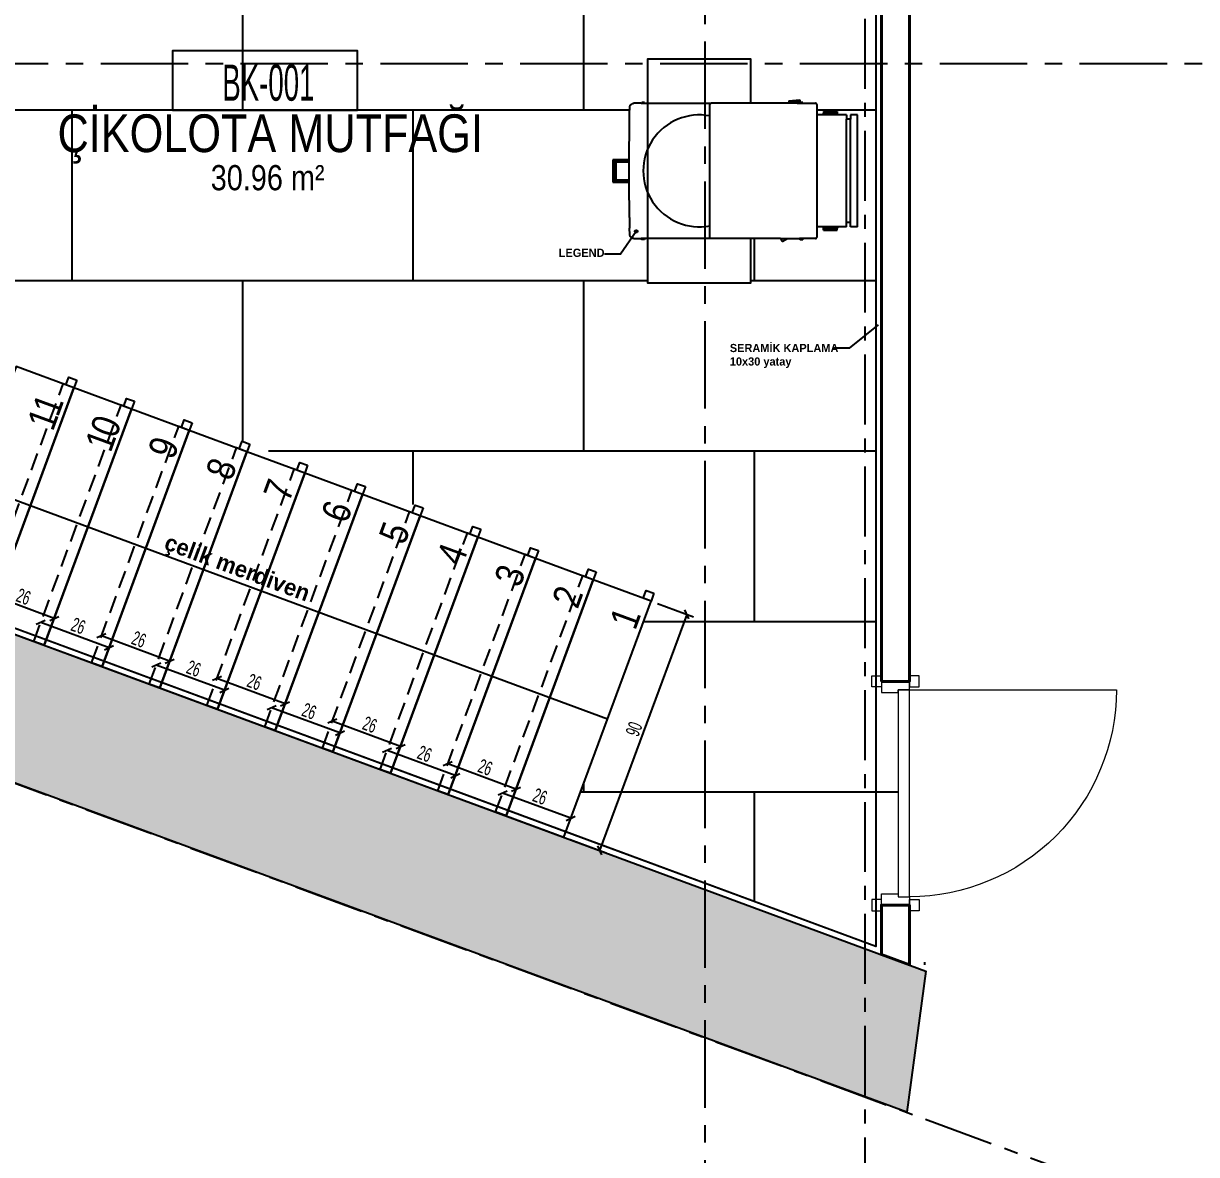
# Model space of a CAD drawing. Header units: millimetres. Extents: x 933584 to 974011, y 4545988 to 4553664.
# Drawn here: x 954437.1 to 954856.5, y 4548949.3 to 4549353.8 of the extents above; entities that cross this region are included whole.
import ezdxf
from ezdxf.enums import TextEntityAlignment as Align

# ---------------------------------------------------------------- set-up
doc = ezdxf.new("R2010")
doc.units = ezdxf.units.MM
doc.set_wipeout_variables(frame=1)
doc.header["$PDMODE"] = 35
for name, pattern in [('568_AVN_KES_01$0$HIDDEN', [0.375, 0.25, -0.125]), ('CENTER', [2, 1.25, -0.25, 0.25, -0.25]), ('DOT2', [3.175, 0, -3.175]), ('HIDDEN', [9.525, 6.35, -3.175])]:
    doc.linetypes.add(name, pattern=pattern)
doc.layers.get('0').update_dxf_attribs({"color": 255})
doc.layers.get('Defpoints').update_dxf_attribs({"color": 8})
for name, color, linetype in [('0-CSX-CXS_20', 14, 'CENTER'), ('0-DMS-50', 143, 'Continuous'), ('0-HSL-HTC_200', 1, 'Continuous'), ('0-HSL-SLD', 252, 'Continuous'), ('0-LNS-SLN', 6, 'Continuous'), ('0-LNS-SPL', 13, '568_AVN_KES_01$0$HIDDEN'), ('0-LNS-VLF', 11, 'Continuous'), ('0-TXT-NRS', 6, 'Continuous'), ('0-TXT-NXS', 7, 'Continuous'), ('0-TXT-PBX', 6, 'Continuous'), ('0-TXT-PTX_50', 8, 'Continuous'), ('0-TXT-XBX_20', 3, 'Continuous'), ('2-SPS-RCN', 2, 'Continuous'), ('7-DCR-FRN', 8, 'Continuous')]:
    doc.layers.add(name, color=color, linetype=linetype)
doc.layers.add('2-SPS-IBW', color=5, linetype='Continuous', lineweight=40)
doc.layers.add('3-OPN-WDR', color=4, linetype='Continuous', lineweight=18)
doc.styles.add('139_UYG_PLN$0$Dumankaya_fikirtepe_VAZIYET_PLANI$0$Standard', font='arial.ttf')
doc.styles.add('Century Gothic_B_3', font='GOTHICB.TTF', dxfattribs={"height": 4})
doc.styles.add('dim_romans_50', font='swissl.ttf', dxfattribs={"width": 0.6, "height": 5})
doc.styles.add('MAHAL YAZISI', font='ARIALN.TTF', dxfattribs={"width": 0.8})
doc.styles.get("Standard").update_dxf_attribs({"font": 'times.ttf'})
doc.dimstyles.new('ONK_dim 1_50', dxfattribs={"dimscale": 5, "dimtxt": 4, "dimasz": 0.5, "dimexe": 0.5, "dimexo": 0.5, "dimgap": 0.2, "dimtad": 1, "dimdec": 1, "dimrnd": 0.5, "dimzin": 9, "dimtxsty": 'dim_romans_50', "dimblk": 'OBLIQUE', "dimcen": 1, "dimclre": 256, "dimclrt": 256, "dimazin": 2, "dimtfac": 1, "dimtdec": 1, "dimtix": 1, "dimtmove": 2, "dimatfit": 3, "dimldrblk": 'OBLIQUE', "dimfxl": 3, "dimfxlon": 1, "dimarcsym": 0})

# ---------------------------------------------------------------- blocks, each defined once
blk = doc.blocks.new('ZVBXCB')
at = {"layer": '0-CSX-CXS_20', "ltscale": 20}
for points in [[(933137.86, 4549835.4), (933137.86, 4548420.65)], [(932221.52, 4549308.24), (933780.76, 4548732.71)]]:
    blk.add_lwpolyline(points, dxfattribs=at)
blk = doc.blocks.new('MAHAL_KODU')
at = {"layer": '0-TXT-PTX_50'}
for tag, height, p in [('MEKAN_ADI', 0.3, (0, -0.65)), ('ALAN', 0.2, (0, -0.95))]:
    blk.add_attdef(tag, text='', height=height, dxfattribs=at).set_placement(p, align=Align.MIDDLE_CENTER)
at = {"linetype": 'DOT2', "ltscale": 10000}
blk.add_wipeout([(-0.7483, 0.0489), (0.7207, 0.0489), (0.722, -0.4231), (-0.7515, -0.4251)], dxfattribs=at)
at = {"layer": '0-TXT-PBX'}
blk.add_lwpolyline([(-0.7483, -0.4219), (0.7207, -0.4219), (0.7207, 0.0489), (-0.7483, 0.0489)], close=True, dxfattribs=at)
at = {"layer": '0-TXT-PTX_50'}
blk.add_attdef('MAHAL_KODU', text='', height=0.3, dxfattribs=at).set_placement((0, -0.2), align=Align.MIDDLE_CENTER)
blk = doc.blocks.new('FDSVBDVBDZVB')
at = {"layer": '0-HSL-HTC_200'}
h = blk.add_hatch(dxfattribs=at)
h.set_pattern_fill('ANSI33', color=256)
h.set_pattern_definition([(45, (935939.6384, 4550274.5564), (-4.490128, 4.490128), []), (45, (935944.1285, 4550274.5564), (-4.490128, 4.490128), [3.175, -1.5875])])
h.paths.add_polyline_path([(940055.3, 4549338.01), (940072.62, 4549384.92), (940702.02, 4549152.33), (940695.25, 4549101.8)])
at = {"layer": '2-SPS-RCN'}
blk.add_lwpolyline([(940055.3, 4549338.01), (940072.62, 4549384.92), (940702.02, 4549152.33), (940695.25, 4549101.8), (940055.3, 4549338.01)], dxfattribs=at)
blk = doc.blocks.new('fdbxcbxb')
at = {"layer": '0-LNS-SLN', "linetype": 'HIDDEN'}
blk.add_lwpolyline([(936147.2, 4550487.53), (936178.39, 4550571.95)], dxfattribs=at)
at = {"layer": '0-LNS-SLN'}
blk.add_lwpolyline([(936150.95, 4550486.14), (936171.58, 4550478.51), (936202.78, 4550562.93), (936182.15, 4550570.56)], close=True, dxfattribs=at)
for points in [[(936182.15, 4550570.56), (936178.39, 4550571.95)], [(936150.95, 4550486.14), (936147.2, 4550487.53)]]:
    blk.add_lwpolyline(points, dxfattribs=at)
blk = doc.blocks.new('_Oblique')
at = {"color": 0, "linetype": 'ByBlock', "lineweight": -2}
blk.add_line((-0.5, -0.5), (0.5, 0.5), dxfattribs=at)
blk = doc.blocks.new('*D1820')
at = {"layer": '0-DMS-50', "lineweight": -2}
for p, q in [((954663.8, 4549146.36), (954676.61, 4549141.63)), ((954632.61, 4549061.94), (954645.42, 4549057.21))]:
    blk.add_line(p, q, dxfattribs=at)
at = {"layer": '0-DMS-50', "color": 0, "lineweight": -2}
blk.add_line((954674.27, 4549142.49), (954643.07, 4549058.07), dxfattribs=at)
at = {"layer": 'Defpoints', "color": 0}
for p in [(954661.46, 4549147.23), (954630.26, 4549062.81), (954643.07, 4549058.07)]:
    blk.add_point(p, dxfattribs=at)
at = {"layer": '0-DMS-50', "color": 0, "linetype": 'ByBlock', "lineweight": -2, "xscale": 2.5, "yscale": 2.5, "zscale": 2.5}
for p, rotation in [((954674.27, 4549142.49), 69.71819437948898), ((954643.07, 4549058.07), 249.7181943794889)]:
    blk.add_blockref('_Oblique', p, dxfattribs=dict(at, rotation=rotation))
at = {"layer": '0-DMS-50', "insert": (954655.39, 4549101.5), "char_height": 5, "attachment_point": 5, "rotation": 69.7182, "style": 'dim_romans_50'}
blk.add_mtext('90', dxfattribs=at)
blk = doc.blocks.new('*D1832')
at = {"layer": '0-DMS-50', "color": 0, "lineweight": -2}
blk.add_line((954632.76, 4549069.58), (954608.38, 4549078.59), dxfattribs=at)
at = {"layer": '0-DMS-50', "lineweight": -2}
for p, q in [((954607.51, 4549076.25), (954607.51, 4549076.25)), ((954631.9, 4549067.23), (954631.9, 4549067.23))]:
    blk.add_line(p, q, dxfattribs=at)
at = {"layer": 'Defpoints', "color": 0}
for p in [(954608.38, 4549078.59), (954608.38, 4549078.59), (954632.76, 4549069.58)]:
    blk.add_point(p, dxfattribs=at)
at = {"layer": '0-DMS-50', "color": 0, "linetype": 'ByBlock', "lineweight": -2, "xscale": 2.5, "yscale": 2.5, "zscale": 2.5}
for p, rotation in [((954608.38, 4549078.59), 159.718194379561), ((954632.76, 4549069.58), 339.718194379561)]:
    blk.add_blockref('_Oblique', p, dxfattribs=dict(at, rotation=rotation))
at = {"layer": '0-DMS-50', "insert": (954621.78, 4549077.37), "char_height": 5, "attachment_point": 5, "rotation": 339.7182, "style": 'dim_romans_50'}
blk.add_mtext('26', dxfattribs=at)
blk = doc.blocks.new('*D1833')
at = {"layer": '0-DMS-50', "lineweight": -2}
for p, q in [((954587.91, 4549086.69), (954587.91, 4549086.69)), ((954612.3, 4549077.67), (954612.3, 4549077.67))]:
    blk.add_line(p, q, dxfattribs=at)
at = {"layer": '0-DMS-50', "color": 0, "lineweight": -2}
blk.add_line((954613.17, 4549080.02), (954588.78, 4549089.03), dxfattribs=at)
at = {"layer": 'Defpoints', "color": 0}
for p in [(954588.78, 4549089.03), (954588.78, 4549089.03), (954613.17, 4549080.02)]:
    blk.add_point(p, dxfattribs=at)
at = {"layer": '0-DMS-50', "color": 0, "linetype": 'ByBlock', "lineweight": -2, "xscale": 2.5, "yscale": 2.5, "zscale": 2.5}
for p, rotation in [((954588.78, 4549089.03), 159.718194096898), ((954613.17, 4549080.02), 339.718194096898)]:
    blk.add_blockref('_Oblique', p, dxfattribs=dict(at, rotation=rotation))
at = {"layer": '0-DMS-50', "insert": (954602.19, 4549087.81), "char_height": 5, "attachment_point": 5, "rotation": 339.7182, "style": 'dim_romans_50'}
blk.add_mtext('26', dxfattribs=at)
blk = doc.blocks.new('*D1834')
at = {"layer": '0-DMS-50', "color": 0, "lineweight": -2}
blk.add_line((954571.9, 4549095.27), (954547.51, 4549104.28), dxfattribs=at)
at = {"layer": '0-DMS-50', "lineweight": -2}
for p, q in [((954546.64, 4549101.94), (954546.64, 4549101.94)), ((954571.03, 4549092.93), (954571.03, 4549092.93))]:
    blk.add_line(p, q, dxfattribs=at)
at = {"layer": 'Defpoints', "color": 0}
for p in [(954547.51, 4549104.28), (954547.51, 4549104.28), (954571.9, 4549095.27)]:
    blk.add_point(p, dxfattribs=at)
at = {"layer": '0-DMS-50', "color": 0, "linetype": 'ByBlock', "lineweight": -2, "xscale": 2.5, "yscale": 2.5, "zscale": 2.5}
for p, rotation in [((954547.51, 4549104.28), 159.718194096898), ((954571.9, 4549095.27), 339.718194096898)]:
    blk.add_blockref('_Oblique', p, dxfattribs=dict(at, rotation=rotation))
at = {"layer": '0-DMS-50', "insert": (954560.92, 4549103.06), "char_height": 5, "attachment_point": 5, "rotation": 339.7182, "style": 'dim_romans_50'}
blk.add_mtext('26', dxfattribs=at)
blk = doc.blocks.new('*D1835')
at = {"layer": '0-DMS-50', "lineweight": -2}
for p, q in [((954524.97, 4549106.75), (954524.97, 4549106.75)), ((954549.35, 4549097.74), (954549.35, 4549097.74))]:
    blk.add_line(p, q, dxfattribs=at)
at = {"layer": '0-DMS-50', "color": 0, "lineweight": -2}
blk.add_line((954550.22, 4549100.08), (954525.83, 4549109.1), dxfattribs=at)
at = {"layer": 'Defpoints', "color": 0}
for p in [(954525.83, 4549109.1), (954525.83, 4549109.1), (954550.22, 4549100.08)]:
    blk.add_point(p, dxfattribs=at)
at = {"layer": '0-DMS-50', "color": 0, "linetype": 'ByBlock', "lineweight": -2, "xscale": 2.5, "yscale": 2.5, "zscale": 2.5}
for p, rotation in [((954525.83, 4549109.1), 159.718194379561), ((954550.22, 4549100.08), 339.718194379561)]:
    blk.add_blockref('_Oblique', p, dxfattribs=dict(at, rotation=rotation))
at = {"layer": '0-DMS-50', "insert": (954539.24, 4549107.87), "char_height": 5, "attachment_point": 5, "rotation": 339.7182, "style": 'dim_romans_50'}
blk.add_mtext('26', dxfattribs=at)
blk = doc.blocks.new('*D1836')
at = {"layer": '0-DMS-50', "color": 0, "lineweight": -2}
blk.add_line((954530.62, 4549110.52), (954506.24, 4549119.54), dxfattribs=at)
at = {"layer": '0-DMS-50', "lineweight": -2}
for p, q in [((954505.37, 4549117.19), (954505.37, 4549117.19)), ((954529.76, 4549108.18), (954529.76, 4549108.18))]:
    blk.add_line(p, q, dxfattribs=at)
at = {"layer": 'Defpoints', "color": 0}
for p in [(954506.24, 4549119.54), (954506.24, 4549119.54), (954530.62, 4549110.52)]:
    blk.add_point(p, dxfattribs=at)
at = {"layer": '0-DMS-50', "color": 0, "linetype": 'ByBlock', "lineweight": -2, "xscale": 2.5, "yscale": 2.5, "zscale": 2.5}
for p, rotation in [((954506.24, 4549119.54), 159.718194096898), ((954530.62, 4549110.52), 339.718194096898)]:
    blk.add_blockref('_Oblique', p, dxfattribs=dict(at, rotation=rotation))
at = {"layer": '0-DMS-50', "insert": (954519.64, 4549118.31), "char_height": 5, "attachment_point": 5, "rotation": 339.7182, "style": 'dim_romans_50'}
blk.add_mtext('26', dxfattribs=at)
blk = doc.blocks.new('*D1837')
at = {"layer": '0-DMS-50', "color": 0, "lineweight": -2}
blk.add_line((954508.95, 4549115.34), (954484.56, 4549124.35), dxfattribs=at)
at = {"layer": '0-DMS-50', "lineweight": -2}
for p, q in [((954483.69, 4549122), (954483.69, 4549122)), ((954508.08, 4549112.99), (954508.08, 4549112.99))]:
    blk.add_line(p, q, dxfattribs=at)
at = {"layer": 'Defpoints', "color": 0}
for p in [(954484.56, 4549124.35), (954484.56, 4549124.35), (954508.95, 4549115.34)]:
    blk.add_point(p, dxfattribs=at)
at = {"layer": '0-DMS-50', "color": 0, "linetype": 'ByBlock', "lineweight": -2, "xscale": 2.5, "yscale": 2.5, "zscale": 2.5}
for p, rotation in [((954484.56, 4549124.35), 159.718194379561), ((954508.95, 4549115.34), 339.718194379561)]:
    blk.add_blockref('_Oblique', p, dxfattribs=dict(at, rotation=rotation))
at = {"layer": '0-DMS-50', "insert": (954497.97, 4549123.12), "char_height": 5, "attachment_point": 5, "rotation": 339.7182, "style": 'dim_romans_50'}
blk.add_mtext('26', dxfattribs=at)
blk = doc.blocks.new('*D1838')
at = {"layer": '0-DMS-50', "lineweight": -2}
for p, q in [((954464.1, 4549132.44), (954464.1, 4549132.44)), ((954488.49, 4549123.43), (954488.49, 4549123.43))]:
    blk.add_line(p, q, dxfattribs=at)
at = {"layer": '0-DMS-50', "color": 0, "lineweight": -2}
blk.add_line((954489.35, 4549125.78), (954464.96, 4549134.79), dxfattribs=at)
at = {"layer": 'Defpoints', "color": 0}
for p in [(954464.96, 4549134.79), (954464.96, 4549134.79), (954489.35, 4549125.78)]:
    blk.add_point(p, dxfattribs=at)
at = {"layer": '0-DMS-50', "color": 0, "linetype": 'ByBlock', "lineweight": -2, "xscale": 2.5, "yscale": 2.5, "zscale": 2.5}
for p, rotation in [((954464.96, 4549134.79), 159.718194096898), ((954489.35, 4549125.78), 339.718194096898)]:
    blk.add_blockref('_Oblique', p, dxfattribs=dict(at, rotation=rotation))
at = {"layer": '0-DMS-50', "insert": (954478.37, 4549133.56), "char_height": 5, "attachment_point": 5, "rotation": 339.7182, "style": 'dim_romans_50'}
blk.add_mtext('26', dxfattribs=at)
blk = doc.blocks.new('*D1839')
at = {"layer": '0-DMS-50', "lineweight": -2}
for p, q in [((954442.42, 4549137.25), (954442.42, 4549137.25)), ((954466.81, 4549128.24), (954466.81, 4549128.24))]:
    blk.add_line(p, q, dxfattribs=at)
at = {"layer": '0-DMS-50', "color": 0, "lineweight": -2}
blk.add_line((954467.68, 4549130.59), (954443.29, 4549139.6), dxfattribs=at)
at = {"layer": 'Defpoints', "color": 0}
for p in [(954443.29, 4549139.6), (954443.29, 4549139.6), (954467.68, 4549130.59)]:
    blk.add_point(p, dxfattribs=at)
at = {"layer": '0-DMS-50', "color": 0, "linetype": 'ByBlock', "lineweight": -2, "xscale": 2.5, "yscale": 2.5, "zscale": 2.5}
for p, rotation in [((954443.29, 4549139.6), 159.718194379561), ((954467.68, 4549130.59), 339.718194379561)]:
    blk.add_blockref('_Oblique', p, dxfattribs=dict(at, rotation=rotation))
at = {"layer": '0-DMS-50', "insert": (954456.7, 4549138.38), "char_height": 5, "attachment_point": 5, "rotation": 339.7182, "style": 'dim_romans_50'}
blk.add_mtext('26', dxfattribs=at)
blk = doc.blocks.new('*D1840')
at = {"layer": '0-DMS-50', "color": 0, "lineweight": -2}
blk.add_line((954448.08, 4549141.03), (954423.69, 4549150.04), dxfattribs=at)
at = {"layer": '0-DMS-50', "lineweight": -2}
for p, q in [((954422.83, 4549147.69), (954422.83, 4549147.69)), ((954447.21, 4549138.68), (954447.21, 4549138.68))]:
    blk.add_line(p, q, dxfattribs=at)
at = {"layer": 'Defpoints', "color": 0}
for p in [(954423.69, 4549150.04), (954423.69, 4549150.04), (954448.08, 4549141.03)]:
    blk.add_point(p, dxfattribs=at)
at = {"layer": '0-DMS-50', "color": 0, "linetype": 'ByBlock', "lineweight": -2, "xscale": 2.5, "yscale": 2.5, "zscale": 2.5}
for p, rotation in [((954423.69, 4549150.04), 159.718194096898), ((954448.08, 4549141.03), 339.718194096898)]:
    blk.add_blockref('_Oblique', p, dxfattribs=dict(at, rotation=rotation))
at = {"layer": '0-DMS-50', "insert": (954437.1, 4549148.82), "char_height": 5, "attachment_point": 5, "rotation": 339.7182, "style": 'dim_romans_50'}
blk.add_mtext('26', dxfattribs=at)
blk = doc.blocks.new('*D1854')
at = {"layer": '0-DMS-50', "lineweight": -2}
for p, q in [((954566.24, 4549091.5), (954566.24, 4549091.5)), ((954590.63, 4549082.49), (954590.63, 4549082.49))]:
    blk.add_line(p, q, dxfattribs=at)
at = {"layer": '0-DMS-50', "color": 0, "lineweight": -2}
blk.add_line((954591.49, 4549084.83), (954567.1, 4549093.84), dxfattribs=at)
at = {"layer": 'Defpoints', "color": 0}
for p in [(954567.1, 4549093.84), (954567.1, 4549093.84), (954591.49, 4549084.83)]:
    blk.add_point(p, dxfattribs=at)
at = {"layer": '0-DMS-50', "color": 0, "linetype": 'ByBlock', "lineweight": -2, "xscale": 2.5, "yscale": 2.5, "zscale": 2.5}
for p, rotation in [((954567.1, 4549093.84), 159.718194379561), ((954591.49, 4549084.83), 339.718194379561)]:
    blk.add_blockref('_Oblique', p, dxfattribs=dict(at, rotation=rotation))
at = {"layer": '0-DMS-50', "insert": (954580.51, 4549092.62), "char_height": 5, "attachment_point": 5, "rotation": 339.7182, "style": 'dim_romans_50'}
blk.add_mtext('26', dxfattribs=at)
blk = doc.blocks.new('kapı_multi1')
at = {"color": 8}
blk.add_lwpolyline([(3, 0), (3, 74, -0.414214), (77, 0, -1)], format="xyb", dxfattribs=at)
for points in [[(2, 3.5), (-2, 3.5), (-2, 0), (2, 0)], [(0, -10), (4, -10), (4, -4), (3, -4), (3, 0), (0, 0)], [(77, -4), (77, 0), (3, 0), (3, -4)], [(80, -10), (76, -10), (76, -4), (77, -4), (77, 0), (80, 0)], [(78, 3.5), (82, 3.5), (82, 0), (78, 0)], [(2, -13.5), (-2, -13.5), (-2, -10), (2, -10)], [(78, -13.5), (82, -13.5), (82, -10), (78, -10)]]:
    blk.add_lwpolyline(points, close=True)
blk = doc.blocks.new('cbxcbb')
at = {"layer": '0-HSL-SLD', "linetype": 'Continuous'}
for p, q in [((954637.44, 4547322.88), (954637.44, 4547383.84)), ((954515.52, 4547322.88), (954515.52, 4547377.44)), ((954361.94, 4547322.88), (954653.82, 4547322.88)), ((954454.56, 4547261.92), (954454.56, 4547322.88)), ((954576.48, 4547261.92), (954576.48, 4547322.88)), ((954720.8, 4547322.88), (954741.85, 4547322.88)), ((954698.4, 4547261.92), (954698.4, 4547276.89)), ((954361.94, 4547261.92), (954660.18, 4547261.92)), ((954515.52, 4547204.36), (954515.52, 4547261.92)), ((954637.44, 4547200.96), (954637.44, 4547261.92)), ((954697.18, 4547261.92), (954741.85, 4547261.92)), ((954524.72, 4547200.96), (954741.85, 4547200.96)), ((954576.48, 4547181.83), (954576.48, 4547200.96)), ((954698.4, 4547140), (954698.4, 4547200.96)), ((954658.79, 4547140), (954741.85, 4547140)), ((954637.44, 4547079.04), (954637.44, 4547082.23)), ((954636.26, 4547079.04), (954749.85, 4547079.04)), ((954698.4, 4547039.76), (954698.4, 4547079.04)), ((954759.36, 4547017.23), (954759.36, 4547018.08))]:
    blk.add_line(p, q, dxfattribs=at)
blk = doc.blocks.new('CVBXCBV')
at = {"linetype": 'CENTER', "ltscale": 25}
blk.add_lwpolyline([(937701.09, 4551339.49), (936057.32, 4551339.49)], dxfattribs=at)
blk = doc.blocks.new('CXVBXCBXCB')
at = {"linetype": 'CENTER', "ltscale": 25}
blk.add_lwpolyline([(936604.05, 4552635.39), (936604.05, 4551251.6)], dxfattribs=at)

msp = doc.modelspace()

# ---------------------------------------------------------------- hatches: boundary and pattern name
at = {"layer": '0-LNS-VLF', "linetype": 'HIDDEN', "ltscale": 0.5}
h = msp.add_hatch(color=256, dxfattribs=at)
h.dxf.hatch_style = 1
edge = h.paths.add_edge_path()
edge.add_arc((954656.17, 4549279.47), 0.467, 0, 360)

# ---------------------------------------------------------------- linework, layer by layer
at = {"layer": '0-LNS-SLN'}
msp.add_line((954645.86, 4549105.02), (954402.92, 4549194.8), dxfattribs=at)
for points in [[(954403.27, 4549146.69), (954423.9, 4549139.07), (954455.1, 4549223.49), (954434.46, 4549231.11), (954406.81, 4549156.29)], [(954456.14, 4549226.3), (954455.1, 4549223.49), (954452.29, 4549224.53), (954453.33, 4549227.34), (954456.14, 4549226.3)], [(954476.78, 4549218.68), (954475.74, 4549215.86), (954472.92, 4549216.9), (954473.96, 4549219.72), (954476.78, 4549218.68)], [(954497.41, 4549211.05), (954496.37, 4549208.24), (954493.56, 4549209.28), (954494.6, 4549212.09), (954497.41, 4549211.05)], [(954518.05, 4549203.42), (954517.01, 4549200.61), (954514.19, 4549201.65), (954515.23, 4549204.46), (954518.05, 4549203.42)], [(954538.68, 4549195.8), (954537.64, 4549192.98), (954534.83, 4549194.02), (954535.87, 4549196.84), (954538.68, 4549195.8)], [(954559.32, 4549188.17), (954558.28, 4549185.36), (954555.47, 4549186.4), (954556.51, 4549189.21), (954559.32, 4549188.17)], [(954579.96, 4549180.55), (954578.92, 4549177.73), (954576.1, 4549178.77), (954577.14, 4549181.59), (954579.96, 4549180.55)], [(954600.59, 4549172.92), (954599.55, 4549170.11), (954596.74, 4549171.15), (954597.78, 4549173.96), (954600.59, 4549172.92)], [(954621.23, 4549165.29), (954620.19, 4549162.48), (954617.37, 4549163.52), (954618.41, 4549166.33), (954621.23, 4549165.29)], [(954641.86, 4549157.67), (954640.82, 4549154.85), (954638.01, 4549155.89), (954639.05, 4549158.71), (954641.86, 4549157.67)], [(954662.5, 4549150.04), (954661.46, 4549147.23), (954658.65, 4549148.27), (954659.69, 4549151.08), (954662.5, 4549150.04)]]:
    msp.add_lwpolyline(points, dxfattribs=at)
at = {"layer": '0-LNS-SPL', "linetype": 'ByBlock', "ltscale": 0.5}
msp.add_lwpolyline([(954741.85, 4549036.53), (954741.85, 4549023.7), (954330.85, 4549175.59), (954331.19, 4549176.53)], dxfattribs=at)
at = {"layer": '0-LNS-VLF', "ltscale": 0.5}
for points in [[(954656.17, 4549279.47), (954650.55, 4549271.32), (954644.85, 4549271.32)], [(954742.7, 4549246.07), (954732.31, 4549237.68), (954726.62, 4549237.68)]]:
    msp.add_lwpolyline(points, dxfattribs=at)
at = {"layer": '0-LNS-VLF', "linetype": 'HIDDEN', "ltscale": 0.5}
msp.add_circle((954656.17, 4549279.47), 0.467, dxfattribs=at)
at = {"layer": '0-TXT-NRS'}
for p, q in [((954654.16, 4549324.69), (954654.29, 4549324.84)), ((954654.29, 4549324.84), (954654.44, 4549324.97)), ((954654.44, 4549324.97), (954654.6, 4549325.08)), ((954654.6, 4549325.08), (954654.78, 4549325.17)), ((954654.78, 4549325.17), (954654.96, 4549325.23)), ((954654.96, 4549325.23), (954655.15, 4549325.27)), ((954655.15, 4549325.27), (954655.35, 4549325.29)), ((954657.95, 4549325.29), (954655.35, 4549325.29)), ((954657.95, 4549325.29), (954658.18, 4549325.59)), ((954657.95, 4549325.29), (954683.01, 4549325.29)), ((954659.1, 4549325.59), (954658.18, 4549325.59)), ((954682.53, 4549324.79), (954682.55, 4549324.91)), ((954682.53, 4549319.56), (954682.53, 4549324.79)), ((954682.55, 4549324.91), (954682.6, 4549325.03)), ((954682.6, 4549325.03), (954682.67, 4549325.13)), ((954682.68, 4549325.14), (954682.67, 4549325.13)), ((954682.68, 4549325.14), (954682.79, 4549325.22)), ((954682.79, 4549325.22), (954682.91, 4549325.27)), ((954682.91, 4549325.27), (954683.01, 4549325.29)), ((954711.86, 4549325.29), (954683.01, 4549325.29)), ((954710.68, 4549326.15), (954714.66, 4549326.52)), ((954710.68, 4549326.15), (954710.73, 4549325.55)), ((954711.83, 4549325.65), (954710.73, 4549325.55)), ((954713.62, 4549325.82), (954711.83, 4549325.65)), ((954711.83, 4549325.65), (954711.86, 4549325.29)), ((954713.67, 4549325.29), (954711.86, 4549325.29)), ((954714.72, 4549325.92), (954713.62, 4549325.82)), ((954713.62, 4549325.82), (954713.67, 4549325.29)), ((954713.67, 4549325.29), (954714.53, 4549325.29)), ((954714.53, 4549325.29), (954714.55, 4549325.29)), ((954714.55, 4549325.29), (954714.79, 4549325.59)), ((954714.55, 4549325.29), (954714.56, 4549325.29)), ((954714.56, 4549325.29), (954720.3, 4549325.29)), ((954714.66, 4549326.52), (954714.72, 4549325.92)), ((954715.71, 4549325.59), (954714.79, 4549325.59)), ((954720.43, 4549325.27), (954720.3, 4549325.29)), ((954720.55, 4549325.22), (954720.43, 4549325.27)), ((954720.65, 4549325.14), (954720.55, 4549325.22)), ((954720.73, 4549325.04), (954720.65, 4549325.14)), ((954720.78, 4549324.92), (954720.73, 4549325.04)), ((954720.8, 4549324.79), (954720.78, 4549324.92)), ((954720.8, 4549324.79), (954720.8, 4549321.09)), ((954653.76, 4549317.71), (954653.8, 4549321.59)), ((954653.8, 4549321.59), (954653.84, 4549323.79)), ((954653.84, 4549323.79), (954653.86, 4549323.98)), ((954653.86, 4549323.98), (954653.9, 4549324.17)), ((954653.9, 4549324.17), (954653.97, 4549324.36)), ((954653.97, 4549324.36), (954654.05, 4549324.53)), ((954654.05, 4549324.53), (954654.16, 4549324.69)), ((954720.8, 4549321.09), (954720.8, 4549281.09)), ((954722.97, 4549321.09), (954720.8, 4549321.09)), ((954722.97, 4549321.09), (954722.97, 4549321.59)), ((954722.97, 4549321.59), (954723.08, 4549321.59)), ((954728.12, 4549321.09), (954722.97, 4549321.09)), ((954723.08, 4549322.29), (954728.01, 4549322.29)), ((954723.08, 4549322.29), (954723.08, 4549321.59)), ((954723.08, 4549321.59), (954728.01, 4549321.59)), ((954728.01, 4549322.29), (954728.01, 4549321.59)), ((954728.01, 4549321.59), (954728.12, 4549321.59)), ((954728.12, 4549321.09), (954728.12, 4549321.59)), ((954731.3, 4549321.09), (954728.12, 4549321.09)), ((954731.3, 4549321.09), (954731.3, 4549319.59)), ((954735.3, 4549321.09), (954732.8, 4549321.09)), ((954732.8, 4549321.09), (954732.8, 4549319.59)), ((954735.3, 4549281.09), (954735.3, 4549321.09)), ((954653.72, 4549313.69), (954653.76, 4549317.71)), ((954682.53, 4549282.62), (954682.53, 4549319.56)), ((954732.8, 4549319.59), (954731.3, 4549319.59)), ((954731.3, 4549282.59), (954731.3, 4549319.59)), ((954732.8, 4549282.59), (954732.8, 4549319.59)), ((954653.7, 4549309.55), (954653.72, 4549313.69)), ((954653.68, 4549305.34), (954653.7, 4549309.55)), ((954653.68, 4549305.09), (954647.84, 4549305.09)), ((954647.84, 4549305.09), (954647.84, 4549297.09)), ((954648.46, 4549297.41), (954648.46, 4549304.66)), ((954648.46, 4549304.66), (954653.68, 4549304.66)), ((954648.89, 4549304.23), (954648.89, 4549297.83)), ((954653.68, 4549304.23), (954648.89, 4549304.23)), ((954653.68, 4549305.09), (954653.68, 4549305.34)), ((954653.68, 4549304.66), (954653.68, 4549305.09)), ((954653.68, 4549304.23), (954653.68, 4549304.66)), ((954653.68, 4549301.09), (954653.68, 4549304.23)), ((954653.68, 4549297.83), (954653.68, 4549301.09)), ((954647.84, 4549297.09), (954653.68, 4549297.09)), ((954653.68, 4549297.41), (954648.46, 4549297.41)), ((954648.89, 4549297.83), (954653.68, 4549297.83)), ((954653.68, 4549297.41), (954653.68, 4549297.83)), ((954653.68, 4549297.09), (954653.68, 4549297.41)), ((954653.68, 4549296.84), (954653.68, 4549297.09)), ((954653.7, 4549292.63), (954653.68, 4549296.84)), ((954653.72, 4549288.49), (954653.7, 4549292.63)), ((954653.76, 4549284.47), (954653.72, 4549288.49)), ((954653.76, 4549284.47), (954653.8, 4549280.59)), ((954653.84, 4549278.39), (954653.8, 4549280.59)), ((954682.53, 4549277.39), (954682.53, 4549282.62)), ((954720.8, 4549281.09), (954720.8, 4549277.39)), ((954722.97, 4549281.09), (954720.8, 4549281.09)), ((954728.12, 4549281.09), (954722.97, 4549281.09)), ((954722.97, 4549281.09), (954722.97, 4549280.59)), ((954723.08, 4549280.59), (954722.97, 4549280.59)), ((954723.08, 4549279.89), (954723.08, 4549280.59)), ((954723.08, 4549280.59), (954728.01, 4549280.59)), ((954723.08, 4549279.89), (954728.01, 4549279.89)), ((954728.01, 4549279.89), (954728.01, 4549280.59)), ((954728.12, 4549280.59), (954728.01, 4549280.59)), ((954728.12, 4549281.09), (954728.12, 4549280.59)), ((954731.3, 4549281.09), (954728.12, 4549281.09)), ((954731.3, 4549281.09), (954731.3, 4549282.59)), ((954732.8, 4549282.59), (954731.3, 4549282.59)), ((954732.8, 4549281.09), (954732.8, 4549282.59)), ((954735.3, 4549281.09), (954732.8, 4549281.09)), ((954653.86, 4549278.19), (954653.84, 4549278.39)), ((954653.9, 4549278), (954653.86, 4549278.19)), ((954653.97, 4549277.82), (954653.9, 4549278)), ((954654.05, 4549277.65), (954653.97, 4549277.82)), ((954654.16, 4549277.48), (954654.05, 4549277.65)), ((954654.29, 4549277.34), (954654.16, 4549277.48)), ((954654.44, 4549277.21), (954654.29, 4549277.34)), ((954654.6, 4549277.1), (954654.44, 4549277.21)), ((954654.78, 4549277.01), (954654.6, 4549277.1)), ((954654.96, 4549276.95), (954654.78, 4549277.01)), ((954655.15, 4549276.91), (954654.96, 4549276.95)), ((954655.35, 4549276.89), (954655.15, 4549276.91)), ((954655.35, 4549276.89), (954657.94, 4549276.89)), ((954657.94, 4549276.89), (954658.18, 4549276.59)), ((954659.34, 4549276.89), (954657.94, 4549276.89)), ((954659.1, 4549276.59), (954658.18, 4549276.59)), ((954659.34, 4549276.89), (954659.1, 4549276.59)), ((954683.01, 4549276.89), (954659.34, 4549276.89)), ((954682.55, 4549277.26), (954682.53, 4549277.39)), ((954682.6, 4549277.15), (954682.55, 4549277.26)), ((954682.67, 4549277.05), (954682.6, 4549277.15)), ((954682.68, 4549277.04), (954682.67, 4549277.05)), ((954682.79, 4549276.96), (954682.68, 4549277.04)), ((954682.91, 4549276.91), (954682.79, 4549276.96)), ((954683.01, 4549276.89), (954682.91, 4549276.91)), ((954707.73, 4549276.89), (954683.01, 4549276.89)), ((954707.73, 4549276.89), (954708.35, 4549275.82)), ((954707.73, 4549276.89), (954710.21, 4549276.89)), ((954708.35, 4549275.82), (954710.21, 4549276.89)), ((954710.21, 4549276.89), (954714.55, 4549276.89)), ((954714.55, 4549276.89), (954714.79, 4549276.59)), ((954715.95, 4549276.89), (954714.55, 4549276.89)), ((954714.79, 4549276.59), (954715.71, 4549276.59)), ((954715.95, 4549276.89), (954715.71, 4549276.59)), ((954720.3, 4549276.89), (954715.95, 4549276.89)), ((954720.3, 4549276.89), (954720.43, 4549276.91)), ((954720.43, 4549276.91), (954720.55, 4549276.96)), ((954720.55, 4549276.96), (954720.65, 4549277.04)), ((954720.65, 4549277.04), (954720.73, 4549277.14)), ((954720.73, 4549277.14), (954720.78, 4549277.26)), ((954720.78, 4549277.26), (954720.8, 4549277.39))]:
    msp.add_line(p, q, dxfattribs=at)
msp.add_lwpolyline([(954697.18, 4549325.59), (954697.18, 4549341.09), (954660.18, 4549341.09), (954660.18, 4549261.09), (954697.18, 4549261.09), (954697.18, 4549276.89)], dxfattribs=at)
msp.add_arc((954678.68, 4549301.09), 20, 78.8898, 281.1102, dxfattribs=at)
at = {"layer": '2-SPS-IBW'}
for points in [[(954743.85, 4549118.53), (954753.85, 4549118.53), (954753.85, 4549378.53), (954743.85, 4549378.53)], [(954753.85, 4549017.14), (954753.85, 4549038.53), (954743.85, 4549038.53), (954743.85, 4549020.83)]]:
    msp.add_lwpolyline(points, close=True, dxfattribs=at)

# ---------------------------------------------------------------- block references
for name, p in [('ZVBXCB', (21600, 0)), ('CXVBXCBXCB', (18076.62, -2838.04)), ('fdbxcbxb', (18272.95, -1347.07)), ('fdbxcbxb', (18293.59, -1354.7)), ('fdbxcbxb', (18314.23, -1362.32)), ('fdbxcbxb', (18334.86, -1369.95)), ('fdbxcbxb', (18355.5, -1377.57)), ('fdbxcbxb', (18376.13, -1385.2)), ('fdbxcbxb', (18396.77, -1392.83)), ('fdbxcbxb', (18417.41, -1400.45)), ('fdbxcbxb', (18438.04, -1408.08)), ('fdbxcbxb', (18458.68, -1415.7))]:
    msp.add_blockref(name, p)
at = {"layer": '3-OPN-WDR', "extrusion": (0, 0, -1), "xscale": -1, "zscale": -1, "rotation": 89.99999999999991}
msp.add_blockref('kapı_multi1', (-954753.85, 4549118.53), dxfattribs=at)

# ---------------------------------------------------------------- texts
at = {"layer": '0-LNS-VLF', "linetype": 'HIDDEN', "ltscale": 0.5, "char_height": 2.9364, "width": 95.455, "attachment_point": 1, "line_spacing_factor": 0.984502, "style": 'Century Gothic_B_3'}
for s, insert in [('\\pxql;{\\fFranklin Gothic Book|b1|i0|c162|p34;LEGEND}', (954628.47, 4549273.27)), ('\\pxql;{\\fFranklin Gothic Book|b1|i0|c162|p34;SERAMİK KAPLAMA\\P10x30 yatay}', (954689.63, 4549239.22))]:
    msp.add_mtext(s, dxfattribs=dict(at, insert=insert))
at = {"layer": '0-TXT-NXS', "char_height": 10, "attachment_point": 3, "rotation": 69.8726, "style": '139_UYG_PLN$0$Dumankaya_fikirtepe_VAZIYET_PLANI$0$Standard'}
for s, insert in [('{\\T0.8;\\fArial Narrow|b0|i0|c162|p34;11}', (954441.94, 4549221.27, 1.23)), ('{\\T0.8;\\fArial Narrow|b0|i0|c162|p34;10}', (954462.58, 4549213.64, 1.23)), ('{\\T0.8;\\fArial Narrow|b0|i0|c162|p34;9}', (954483.22, 4549206.02, 1.23)), ('{\\T0.8;\\fArial Narrow|b0|i0|c162|p34;8}', (954503.85, 4549198.39, 1.23)), ('{\\T0.8;\\fArial Narrow|b0|i0|c162|p34;7}', (954524.49, 4549190.77, 1.23)), ('{\\T0.8;\\fArial Narrow|b0|i0|c162|p34;6}', (954545.12, 4549183.14, 1.23)), ('{\\T0.8;\\fArial Narrow|b0|i0|c162|p34;5}', (954565.76, 4549175.51, 1.23)), ('{\\T0.8;\\fArial Narrow|b0|i0|c162|p34;4}', (954586.4, 4549167.89, 1.23)), ('{\\T0.8;\\fArial Narrow|b0|i0|c162|p34;3}', (954607.03, 4549160.26, 1.23)), ('{\\T0.8;\\fArial Narrow|b0|i0|c162|p34;2}', (954627.67, 4549152.64, 1.23)), ('{\\T0.8;\\fArial Narrow|b0|i0|c162|p34;1}', (954648.3, 4549145.01, 1.23))]:
    msp.add_mtext_dynamic_manual_height_columns(s, width=10, gutter_width=12.5, heights=[0], dxfattribs=dict(at, insert=insert))
at = {"layer": '0-TXT-XBX_20', "color": 0, "insert": (954489.01, 4549171.46), "char_height": 5.8729, "width": 228.8091, "attachment_point": 1, "rotation": 339.7182, "line_spacing_factor": 0.984502, "style": 'Century Gothic_B_3'}
msp.add_mtext('\\pxql;{\\fFranklin Gothic Book|b1|i0|c162|p34;çelik merdiven}', dxfattribs=at)

# ---------------------------------------------------------------- dimensions: what is measured, and where the dimension line sits
at = {"layer": '0-DMS-50'}
for p1, p2, distance, picture, middle in [((954448.08, 4549141.03), (954423.69, 4549150.04), 0, '*D1840', (954437.1, 4549148.82)), ((954661.46, 4549147.23), (954630.26, 4549062.81), 13.66, '*D1820', (954655.39, 4549101.5)), ((954467.68, 4549130.59), (954443.29, 4549139.6), 0, '*D1839', (954456.7, 4549138.38)), ((954489.35, 4549125.78), (954464.96, 4549134.79), 0, '*D1838', (954478.37, 4549133.56)), ((954508.95, 4549115.34), (954484.56, 4549124.35), 0, '*D1837', (954497.97, 4549123.12)), ((954530.62, 4549110.52), (954506.24, 4549119.54), 0, '*D1836', (954519.64, 4549118.31)), ((954550.22, 4549100.08), (954525.83, 4549109.1), 0, '*D1835', (954539.24, 4549107.87)), ((954571.9, 4549095.27), (954547.51, 4549104.28), 0, '*D1834', (954560.92, 4549103.06)), ((954591.49, 4549084.83), (954567.1, 4549093.84), 0, '*D1854', (954580.51, 4549092.62)), ((954613.17, 4549080.02), (954588.78, 4549089.03), 0, '*D1833', (954602.19, 4549087.81)), ((954632.76, 4549069.58), (954608.38, 4549078.59), 0, '*D1832', (954621.78, 4549077.37))]:
    dim = msp.add_aligned_dim(p1=p1, p2=p2, distance=distance, dimstyle='ONK_dim 1_50', dxfattribs=at)
    dim.commit()
    dim.dimension.update_dxf_attribs({"geometry": picture, "text_midpoint": middle})

# ---------------------------------------------------------------- next in the draw order: block references
at = {"layer": '7-DCR-FRN'}
ref = msp.add_blockref('MAHAL_KODU', (954524.1, 4549341.76), dxfattribs=dict(at, xscale=45, yscale=45, zscale=1.2))
ref.add_attrib('MAHAL_KODU', 'BK-001', dxfattribs={"layer": '0-TXT-PTX_50', "height": 12.937, "style": 'MAHAL YAZISI', "width": 0.666667}).set_placement((954524.65, 4549332.64), align=Align.MIDDLE_CENTER)
ref.add_attrib('MEKAN_ADI', 'ÇİKOLOTA MUTFAĞI', dxfattribs={"layer": '0-TXT-PTX_50', "height": 13.5, "style": 'MAHAL YAZISI'}).set_placement((954525.32, 4549314.54), align=Align.MIDDLE_CENTER)
ref.add_attrib('ALAN', '30.96 m²', dxfattribs={"layer": '0-TXT-PTX_50', "height": 9, "style": 'MAHAL YAZISI'}).set_placement((954524.39, 4549298.66), align=Align.MIDDLE_CENTER)

# ---------------------------------------------------------------- next in the draw order: linework, layer by layer
at = {"layer": '0-HSL-SLD'}
msp.add_lwpolyline([(953983.85, 4549757.55), (954103.85, 4549757.55), (954103.85, 4549761.55), (954301.84, 4549761.55), (954301.84, 4549762.53), (954741.85, 4549762.53), (954741.85, 4549377.44), (954741.85, 4549377.44), (954741.85, 4549023.7), (954741.85, 4549023.7), (954741.85, 4549023.7), (954741.85, 4549023.7), (954741.85, 4549023.7), (954741.85, 4549023.7), (954630.96, 4549064.68), (954330.85, 4549175.59), (954361.94, 4549261.11), (954361.94, 4549617.46), (953983.85, 4549617.46)], close=True, dxfattribs=at)
at = {"layer": '0-LNS-SPL', "linetype": 'ByBlock', "ltscale": 0.5}
msp.add_lwpolyline([(953983.85, 4549716.55), (953983.85, 4549757.55), (954103.85, 4549757.55), (954103.85, 4549791.55), (954301.84, 4549791.55), (954301.84, 4549762.53), (954741.85, 4549762.53), (954741.85, 4549120.53)], dxfattribs=at)

# ---------------------------------------------------------------- next in the draw order: block references
for name, p in [('FDSVBDVBDZVB', (14057.69, -137.36)), ('cbxcbb', (0, 2000)), ('CVBXCBV', (17794.87, -2000.11))]:
    msp.add_blockref(name, p)

doc.saveas('drawing.dxf')
